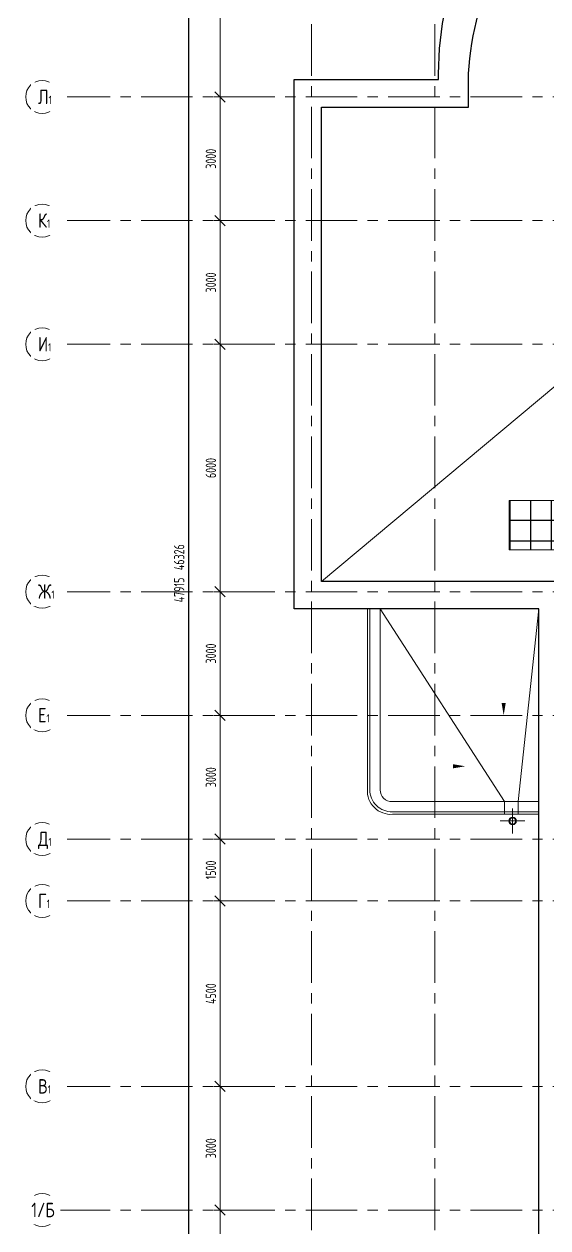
# Model space of a CAD drawing. Header units: millimetres. Extents: x -13407 to 8952771, y -2611 to 110860.
# Drawn here: x -13404 to -685, y 35963 to 65162 of the extents above; entities that cross this region are included whole.
import ezdxf

# ---------------------------------------------------------------- set-up
doc = ezdxf.new("R2010")
doc.units = ezdxf.units.MM
doc.linetypes.add('CENTER', pattern=[2, 1.25, -0.25, 0.25, -0.25])
doc.layers.get('Defpoints').update_dxf_attribs({"color": 6})
for name, color, linetype, lineweight in [('18_АР_Водостоки', 7, 'Continuous', 18), ('АР_Навесной фасад', 5, 'Continuous', 5), ('АР_Оси', 193, 'Continuous', 9), ('АР_Оси размеры', 164, 'Continuous', 9), ('АР_тонкая линия', 250, 'Continuous', 0)]:
    doc.layers.add(name, color=color, linetype=linetype, lineweight=lineweight)
doc.layers.add('АР_Кровля дорожки', color=6, linetype='Continuous')
doc.layers.add('Козырек', color=7, linetype='Continuous')
doc.styles.add('ГОСТ 2.304', font='isocpeur.ttf', dxfattribs={"width": 0.7})
doc.dimstyles.new('СПДС', dxfattribs={"dimscale": 100, "dimtxt": 2.5, "dimasz": 2.5, "dimexe": 1.5, "dimexo": 0, "dimgap": 1, "dimtad": 1, "dimdec": 0, "dimrnd": 1, "dimtxsty": 'ГОСТ 2.304', "dimblk": 'OBLIQUE', "dimcen": 2.5, "dimdle": 1.5, "dimadec": 0, "dimazin": 2, "dimtfac": 0.75, "dimtdec": 0, "dimtmove": 1, "dimatfit": 3, "dimfxl": 1, "dimtolj": 1, "dimarcsym": 1})

# ---------------------------------------------------------------- blocks, each defined once
blk = doc.blocks.new('_Oblique')
at = {"color": 0, "linetype": 'ByBlock', "lineweight": -2}
blk.add_line((-0.5, -0.5), (0.5, 0.5), dxfattribs=at)
blk = doc.blocks.new('*D73')
at = {"layer": 'Defpoints', "color": 0, "ltscale": 100, "transparency": 16777216}
for p in [(-9469, 75395), (-9469, 29069), (-9413, 29069)]:
    blk.add_point(p, dxfattribs=at)
at = {"layer": 'АР_Оси размеры', "color": 0, "lineweight": -2, "ltscale": 100, "transparency": 16777216}
for p, q in [((-9469, 75395), (-9263, 75395)), ((-9413, 75545), (-9413, 28919)), ((-9469, 29069), (-9263, 29069))]:
    blk.add_line(p, q, dxfattribs=at)
at = {"layer": 'АР_Оси размеры', "color": 0, "lineweight": -2, "ltscale": 100, "transparency": 16777216, "xscale": 250, "yscale": 250, "zscale": 250}
for p, rotation in [((-9413, 75395), 90), ((-9413, 29069), 270)]:
    blk.add_blockref('_Oblique', p, dxfattribs=dict(at, rotation=rotation))
at = {"layer": 'АР_Оси размеры', "color": 0, "ltscale": 100, "transparency": 16777216, "insert": (-9638, 52232), "char_height": 250, "attachment_point": 5, "rotation": 90, "style": 'ГОСТ 2.304'}
blk.add_mtext('\\A1;46326', dxfattribs=at)
blk = doc.blocks.new('*D16')
at = {"layer": 'Defpoints', "color": 0, "lineweight": 30, "ltscale": 100, "transparency": 16777216}
for p in [(-2088, -41065), (-1746, -41065), (-1746, -44065)]:
    blk.add_point(p, dxfattribs=at)
at = {"layer": 'АР_Оси размеры', "color": 0, "lineweight": -2, "ltscale": 100, "transparency": 16777216}
for p, q in [((-1746, -41065), (-2238, -41065)), ((-2088, -44215), (-2088, -40915)), ((-1746, -44065), (-2238, -44065))]:
    blk.add_line(p, q, dxfattribs=at)
at = {"layer": 'АР_Оси размеры', "color": 0, "lineweight": -2, "ltscale": 100, "transparency": 16777216, "xscale": 250, "yscale": 250, "zscale": 250}
for p, rotation in [((-2088, -41065), 90), ((-2088, -44065), 270)]:
    blk.add_blockref('_Oblique', p, dxfattribs=dict(at, rotation=rotation))
at = {"layer": 'АР_Оси размеры', "color": 0, "ltscale": 100, "transparency": 16777216, "insert": (-2313, -42565), "char_height": 250, "attachment_point": 5, "rotation": 90, "style": 'ГОСТ 2.304'}
blk.add_mtext('\\A1;3000', dxfattribs=at)
blk = doc.blocks.new('*D17')
at = {"layer": 'Defpoints', "color": 0, "lineweight": 30, "ltscale": 100, "transparency": 16777216}
for p in [(-2088, -38065), (-1579, -38065), (-1746, -41065)]:
    blk.add_point(p, dxfattribs=at)
at = {"layer": 'АР_Оси размеры', "color": 0, "lineweight": -2, "ltscale": 100, "transparency": 16777216}
for p, q in [((-2088, -41215), (-2088, -37915)), ((-1579, -38065), (-2238, -38065)), ((-1746, -41065), (-2238, -41065))]:
    blk.add_line(p, q, dxfattribs=at)
at = {"layer": 'АР_Оси размеры', "color": 0, "lineweight": -2, "ltscale": 100, "transparency": 16777216, "xscale": 250, "yscale": 250, "zscale": 250}
for p, rotation in [((-2088, -38065), 90), ((-2088, -41065), 270)]:
    blk.add_blockref('_Oblique', p, dxfattribs=dict(at, rotation=rotation))
at = {"layer": 'АР_Оси размеры', "color": 0, "ltscale": 100, "transparency": 16777216, "insert": (-2313, -39565), "char_height": 250, "attachment_point": 5, "rotation": 90, "style": 'ГОСТ 2.304'}
blk.add_mtext('\\A1;3000', dxfattribs=at)
blk = doc.blocks.new('*D18')
at = {"layer": 'Defpoints', "color": 0, "lineweight": 30, "ltscale": 100, "transparency": 16777216}
for p in [(-2088, -33565), (-1525, -33565), (-1579, -38065)]:
    blk.add_point(p, dxfattribs=at)
at = {"layer": 'АР_Оси размеры', "color": 0, "lineweight": -2, "ltscale": 100, "transparency": 16777216}
for p, q in [((-1525, -33565), (-2238, -33565)), ((-2088, -38215), (-2088, -33415)), ((-1579, -38065), (-2238, -38065))]:
    blk.add_line(p, q, dxfattribs=at)
at = {"layer": 'АР_Оси размеры', "color": 0, "lineweight": -2, "ltscale": 100, "transparency": 16777216, "xscale": 250, "yscale": 250, "zscale": 250}
for p, rotation in [((-2088, -33565), 90), ((-2088, -38065), 270)]:
    blk.add_blockref('_Oblique', p, dxfattribs=dict(at, rotation=rotation))
at = {"layer": 'АР_Оси размеры', "color": 0, "ltscale": 100, "transparency": 16777216, "insert": (-2313, -35815), "char_height": 250, "attachment_point": 5, "rotation": 90, "style": 'ГОСТ 2.304'}
blk.add_mtext('\\A1;4500', dxfattribs=at)
blk = doc.blocks.new('*D19')
at = {"layer": 'Defpoints', "color": 0, "lineweight": 30, "ltscale": 100, "transparency": 16777216}
for p in [(-2088, -32065), (-1525, -32065), (-1525, -33565)]:
    blk.add_point(p, dxfattribs=at)
at = {"layer": 'АР_Оси размеры', "color": 0, "lineweight": -2, "ltscale": 100, "transparency": 16777216}
for p, q in [((-1525, -32065), (-2238, -32065)), ((-2088, -33715), (-2088, -31915)), ((-1525, -33565), (-2238, -33565))]:
    blk.add_line(p, q, dxfattribs=at)
at = {"layer": 'АР_Оси размеры', "color": 0, "lineweight": -2, "ltscale": 100, "transparency": 16777216, "xscale": 250, "yscale": 250, "zscale": 250}
for p, rotation in [((-2088, -32065), 90), ((-2088, -33565), 270)]:
    blk.add_blockref('_Oblique', p, dxfattribs=dict(at, rotation=rotation))
at = {"layer": 'АР_Оси размеры', "color": 0, "ltscale": 100, "transparency": 16777216, "insert": (-2313, -32815), "char_height": 250, "attachment_point": 5, "rotation": 90, "style": 'ГОСТ 2.304'}
blk.add_mtext('\\A1;1500', dxfattribs=at)
blk = doc.blocks.new('*D20')
at = {"layer": 'Defpoints', "color": 0, "lineweight": 30, "ltscale": 100, "transparency": 16777216}
for p in [(-2088, -29065), (-1664, -29065), (-1525, -32065)]:
    blk.add_point(p, dxfattribs=at)
at = {"layer": 'АР_Оси размеры', "color": 0, "lineweight": -2, "ltscale": 100, "transparency": 16777216}
for p, q in [((-1664, -29065), (-2238, -29065)), ((-2088, -32215), (-2088, -28915)), ((-1525, -32065), (-2238, -32065))]:
    blk.add_line(p, q, dxfattribs=at)
at = {"layer": 'АР_Оси размеры', "color": 0, "lineweight": -2, "ltscale": 100, "transparency": 16777216, "xscale": 250, "yscale": 250, "zscale": 250}
for p, rotation in [((-2088, -29065), 90), ((-2088, -32065), 270)]:
    blk.add_blockref('_Oblique', p, dxfattribs=dict(at, rotation=rotation))
at = {"layer": 'АР_Оси размеры', "color": 0, "ltscale": 100, "transparency": 16777216, "insert": (-2313, -30565), "char_height": 250, "attachment_point": 5, "rotation": 90, "style": 'ГОСТ 2.304'}
blk.add_mtext('\\A1;3000', dxfattribs=at)
blk = doc.blocks.new('*D21')
at = {"layer": 'Defpoints', "color": 0, "lineweight": 30, "ltscale": 100, "transparency": 16777216}
for p in [(-2088, -26065), (-1664, -26065), (-1525, -29065)]:
    blk.add_point(p, dxfattribs=at)
at = {"layer": 'АР_Оси размеры', "color": 0, "lineweight": -2, "ltscale": 100, "transparency": 16777216}
for p, q in [((-2088, -29215), (-2088, -25915)), ((-1664, -26065), (-2238, -26065)), ((-1525, -29065), (-2238, -29065))]:
    blk.add_line(p, q, dxfattribs=at)
at = {"layer": 'АР_Оси размеры', "color": 0, "lineweight": -2, "ltscale": 100, "transparency": 16777216, "xscale": 250, "yscale": 250, "zscale": 250}
for p, rotation in [((-2088, -26065), 90), ((-2088, -29065), 270)]:
    blk.add_blockref('_Oblique', p, dxfattribs=dict(at, rotation=rotation))
at = {"layer": 'АР_Оси размеры', "color": 0, "ltscale": 100, "transparency": 16777216, "insert": (-2313, -27565), "char_height": 250, "attachment_point": 5, "rotation": 90, "style": 'ГОСТ 2.304'}
blk.add_mtext('\\A1;3000', dxfattribs=at)
blk = doc.blocks.new('*D22')
at = {"layer": 'Defpoints', "color": 0, "lineweight": 30, "ltscale": 100, "transparency": 16777216}
for p in [(-2088, -20065), (-1433, -20065), (-1664, -26065)]:
    blk.add_point(p, dxfattribs=at)
at = {"layer": 'АР_Оси размеры', "color": 0, "lineweight": -2, "ltscale": 100, "transparency": 16777216}
for p, q in [((-1433, -20065), (-2238, -20065)), ((-2088, -26215), (-2088, -19915)), ((-1664, -26065), (-2238, -26065))]:
    blk.add_line(p, q, dxfattribs=at)
at = {"layer": 'АР_Оси размеры', "color": 0, "lineweight": -2, "ltscale": 100, "transparency": 16777216, "xscale": 250, "yscale": 250, "zscale": 250}
for p, rotation in [((-2088, -20065), 90), ((-2088, -26065), 270)]:
    blk.add_blockref('_Oblique', p, dxfattribs=dict(at, rotation=rotation))
at = {"layer": 'АР_Оси размеры', "color": 0, "ltscale": 100, "transparency": 16777216, "insert": (-2313, -23065), "char_height": 250, "attachment_point": 5, "rotation": 90, "style": 'ГОСТ 2.304'}
blk.add_mtext('\\A1;6000', dxfattribs=at)
blk = doc.blocks.new('*D23')
at = {"layer": 'Defpoints', "color": 0, "lineweight": 30, "ltscale": 100, "transparency": 16777216}
for p in [(-2088, -17065), (-1576, -17065), (-1433, -20065)]:
    blk.add_point(p, dxfattribs=at)
at = {"layer": 'АР_Оси размеры', "color": 0, "lineweight": -2, "ltscale": 100, "transparency": 16777216}
for p, q in [((-2088, -20215), (-2088, -16915)), ((-1576, -17065), (-2238, -17065)), ((-1433, -20065), (-2238, -20065))]:
    blk.add_line(p, q, dxfattribs=at)
at = {"layer": 'АР_Оси размеры', "color": 0, "lineweight": -2, "ltscale": 100, "transparency": 16777216, "xscale": 250, "yscale": 250, "zscale": 250}
for p, rotation in [((-2088, -17065), 90), ((-2088, -20065), 270)]:
    blk.add_blockref('_Oblique', p, dxfattribs=dict(at, rotation=rotation))
at = {"layer": 'АР_Оси размеры', "color": 0, "ltscale": 100, "transparency": 16777216, "insert": (-2313, -18565), "char_height": 250, "attachment_point": 5, "rotation": 90, "style": 'ГОСТ 2.304'}
blk.add_mtext('\\A1;3000', dxfattribs=at)
blk = doc.blocks.new('*D24')
at = {"layer": 'Defpoints', "color": 0, "lineweight": 30, "ltscale": 100, "transparency": 16777216}
for p in [(-2088, -14065), (-1576, -14065), (-1433, -17065)]:
    blk.add_point(p, dxfattribs=at)
at = {"layer": 'АР_Оси размеры', "color": 0, "lineweight": -2, "ltscale": 100, "transparency": 16777216}
for p, q in [((-2088, -17215), (-2088, -13915)), ((-1576, -14065), (-2238, -14065)), ((-1433, -17065), (-2238, -17065))]:
    blk.add_line(p, q, dxfattribs=at)
at = {"layer": 'АР_Оси размеры', "color": 0, "lineweight": -2, "ltscale": 100, "transparency": 16777216, "xscale": 250, "yscale": 250, "zscale": 250}
for p, rotation in [((-2088, -14065), 90), ((-2088, -17065), 270)]:
    blk.add_blockref('_Oblique', p, dxfattribs=dict(at, rotation=rotation))
at = {"layer": 'АР_Оси размеры', "color": 0, "ltscale": 100, "transparency": 16777216, "insert": (-2313, -15565), "char_height": 250, "attachment_point": 5, "rotation": 90, "style": 'ГОСТ 2.304'}
blk.add_mtext('\\A1;3000', dxfattribs=at)
blk = doc.blocks.new('*D25')
at = {"layer": 'Defpoints', "color": 0, "lineweight": 30, "ltscale": 100, "transparency": 16777216}
for p in [(-2088, -8065), (-1428, -8065), (-1576, -14065)]:
    blk.add_point(p, dxfattribs=at)
at = {"layer": 'АР_Оси размеры', "color": 0, "lineweight": -2, "ltscale": 100, "transparency": 16777216}
for p, q in [((-1428, -8065), (-2238, -8065)), ((-2088, -14215), (-2088, -7915)), ((-1576, -14065), (-2238, -14065))]:
    blk.add_line(p, q, dxfattribs=at)
at = {"layer": 'АР_Оси размеры', "color": 0, "lineweight": -2, "ltscale": 100, "transparency": 16777216, "xscale": 250, "yscale": 250, "zscale": 250}
for p, rotation in [((-2088, -8065), 90), ((-2088, -14065), 270)]:
    blk.add_blockref('_Oblique', p, dxfattribs=dict(at, rotation=rotation))
at = {"layer": 'АР_Оси размеры', "color": 0, "ltscale": 100, "transparency": 16777216, "insert": (-2313, -11065), "char_height": 250, "attachment_point": 5, "rotation": 90, "style": 'ГОСТ 2.304'}
blk.add_mtext('\\A1;6000', dxfattribs=at)
blk = doc.blocks.new('*D28')
at = {"layer": 'Defpoints', "color": 0, "lineweight": 30, "ltscale": 100, "transparency": 16777216}
for p in [(-2914, -2065), (-2914, -49980), (-2858, -49980)]:
    blk.add_point(p, dxfattribs=at)
at = {"layer": 'АР_Оси размеры', "color": 0, "lineweight": -2, "ltscale": 100, "transparency": 16777216}
for p, q in [((-2858, -1915), (-2858, -50130)), ((-2914, -2065), (-2708, -2065)), ((-2914, -49980), (-2708, -49980))]:
    blk.add_line(p, q, dxfattribs=at)
at = {"layer": 'АР_Оси размеры', "color": 0, "lineweight": -2, "ltscale": 100, "transparency": 16777216, "xscale": 250, "yscale": 250, "zscale": 250}
for p, rotation in [((-2858, -2065), 90), ((-2858, -49980), 270)]:
    blk.add_blockref('_Oblique', p, dxfattribs=dict(at, rotation=rotation))
at = {"layer": 'АР_Оси размеры', "color": 0, "ltscale": 100, "transparency": 16777216, "insert": (-3083, -26023), "char_height": 250, "attachment_point": 5, "rotation": 90, "style": 'ГОСТ 2.304'}
blk.add_mtext('\\A1;47915', dxfattribs=at)
blk = doc.blocks.new('A$Cbcf6c787')
at = {"layer": '18_АР_Водостоки'}
for p, q in [((-162, 0), (162, 0)), ((0, 162), (0, -162))]:
    blk.add_line(p, q, dxfattribs=at)
for radius in [88.3, 75]:
    blk.add_circle((0, 0), radius, dxfattribs=at)
blk = doc.blocks.new('A$C2a493afe')
at = {"layer": 'АР_Оси размеры', "ltscale": 100}
for base, p1, p2, picture, middle in [((-2858.2, -49980.1), (-2914.1, -2065.1), (-2914.1, -49980.1), '*D28', (-3083.2, -26022.6)), ((-2087.7, -8065.1), (-1576.4, -14065.1), (-1428.2, -8065.1), '*D25', (-2312.7, -11065.1)), ((-2087.7, -14065.1), (-1433.4, -17065.1), (-1576.4, -14065.1), '*D24', (-2312.7, -15565.1)), ((-2087.7, -17065.1), (-1433.4, -20065.1), (-1576.4, -17065.1), '*D23', (-2312.7, -18565.1)), ((-2087.7, -20065.1), (-1664.2, -26065.1), (-1433.4, -20065.1), '*D22', (-2312.7, -23065.1)), ((-2087.7, -26065.1), (-1524.7, -29065.1), (-1664.2, -26065.1), '*D21', (-2312.7, -27565.1)), ((-2087.7, -29065.1), (-1524.7, -32065.1), (-1664.2, -29065.1), '*D20', (-2312.7, -30565.1)), ((-2087.7, -32065.1), (-1524.7, -33565.1), (-1524.7, -32065.1), '*D19', (-2312.7, -32815.1)), ((-2087.7, -33565.1), (-1578.8, -38065.1), (-1524.7, -33565.1), '*D18', (-2312.7, -35815.1)), ((-2087.7, -38065.1), (-1745.7, -41065.1), (-1578.8, -38065.1), '*D17', (-2312.7, -39565.1)), ((-2087.7, -41065.1), (-1745.7, -44065.1), (-1745.7, -41065.1), '*D16', (-2312.7, -42565.1))]:
    dim = blk.add_linear_dim(base=base, p1=p1, p2=p2, angle=90, dimstyle='СПДС', dxfattribs=at)
    dim.commit()
    dim.dimension.update_dxf_attribs({"geometry": picture, "text_midpoint": middle})

msp = doc.modelspace()

# ---------------------------------------------------------------- hatches: boundary and pattern name
at = {"layer": 'АР_Кровля дорожки', "ltscale": 120, "true_color": 0x636466}
h = msp.add_hatch(dxfattribs=at)
h.set_pattern_fill('ANSI37', color=251, scale=4000, angle=45, double=1)
h.set_pattern_definition([(90, (480899.1, 87126.5), (-500, 0), []), (180, (480899.1, 87126.5), (-3e-14, -500), [])])
h.paths.add_polyline_path([(-1630.22, 52407.87), (-1629.9, 53605.55), (9203.86, 53605.55), (9203.55, 52407.87)])

# ---------------------------------------------------------------- linework, layer by layer
at = {"linetype": 'Continuous'}
for points in [[(-1759.96, 49024, 0, 0, 0), (-1759.96, 48395, 0, 100, 0), (-1759.96, 48695, 100, 100, 0)], [(-3320.44, 47160.07, 0, 0, 0), (-2691.44, 47160.07, 0, 100, 0), (-2991.44, 47160.07, 100, 100, 0)]]:
    msp.add_lwpolyline(points, format="xyseb", dxfattribs=at)
at = {"layer": 'АР_Навесной фасад', "color": 18, "lineweight": 30, "ltscale": 100, "true_color": 0x000000}
for points in [[(-910.18, 26680), (-910.18, 50975), (-6850.06, 50975), (-6850.06, 63815), (-3340.28, 63815), (-3340.28, 63955, -0.2153269), (-741.4, 69709.94, -0.15039384), (5009.94, 72305.22), (5149.94, 72305.22), (5149.94, 75815)], [(20571.19, 41789.89), (20569.94, 36860), (16639.82, 36860), (16639.82, 36730), (11249.81, 36729.99), (11249.82, 28280), (7004.38, 28280), (6467.91, 28280), (5449.94, 28280), (5449.94, 27480), (-110.18, 27480), (-110.18, 51645), (-6180.06, 51645), (-6180.06, 63145), (-2612.82, 63145), (-2613.02, 63960.02, -0.18105595), (-230.06, 69194.99, -0.18118062), (5009.29, 71578.32), (5819.94, 71578.32), (5819.94, 75145), (14319.94, 75145), (14319.94, 72145), (23149.94, 72145)]]:
    msp.add_lwpolyline(points, format="xyb", dxfattribs=at)
at = {"layer": 'АР_Оси', "linetype": 'CENTER', "ltscale": 1000}
for p, q in [((-6428.81, 79157.47), (-6428.81, 24538.44)), ((-3428.81, 79157.47), (-3428.81, 24538.44)), ((-12563.76, 63395), (70614.65, 63395)), ((-12563.76, 60395), (70614.65, 60395)), ((-12563.76, 57395), (70614.65, 57395)), ((-12563.76, 51395), (70614.65, 51395)), ((-12563.76, 48395), (70614.65, 48395)), ((-12563.76, 45395), (70614.65, 45395)), ((-12563.76, 43895), (70614.65, 43895)), ((-12563.76, 39395), (70614.65, 39395)), ((-12563.76, 36395), (70614.65, 36395))]:
    msp.add_line(p, q, dxfattribs=at)
at = {"layer": 'АР_Оси', "ltscale": 0.5}
for centre in [(-12963.76, 63395), (-12963.76, 60395), (-12963.76, 57395), (-12963.76, 51395), (-12963.76, 48395), (-12963.76, 45395), (-12963.76, 43895), (-12963.76, 39395), (-12963.76, 36395)]:
    msp.add_circle(centre, 400, dxfattribs=at)
at = {"layer": 'АР_тонкая линия', "ltscale": 100}
msp.add_line((-6180.06, 51645), (7563.55, 63136.91), dxfattribs=at)
at = {"layer": 'АР_тонкая линия', "ltscale": 500}
for p, q in [((-4757.91, 50975), (-1740.3, 46306.49)), ((-1408.19, 46306.49), (-910.18, 50975))]:
    msp.add_line(p, q, dxfattribs=at)
at = {"layer": 'АР_тонкая линия', "color": 18, "ltscale": 100, "true_color": 0x000000}
for points in [[(9203.7, 52407.87), (-1630.06, 52407.87), (-1630.06, 53605.55), (9203.7, 53605.55), (9203.7, 53505.55)], [(-5007.91, 46577.74), (-5007.91, 50975)], [(-4757.91, 46577.74), (-4757.91, 50975)]]:
    msp.add_lwpolyline(points, dxfattribs=at)
for points in [[(-4472.2, 50975), (-910.18, 50975), (-910.17, 45994.73), (-4458.76, 45994.73, -0.44883284), (-5069.66, 46594.73), (-5069.66, 50975)], [(-4472.2, 50975), (-910.19, 50975), (-910.18, 46056.49), (-4460.9, 46056.49, -0.42905456), (-5007.91, 46593.17), (-5007.91, 50975)], [(-910.18, 46306.49), (-910.18, 46306.49), (-910.18, 46306.49), (-4465.93, 46306.49, -0.43469641), (-4757.91, 46590.9), (-4757.91, 50975)]]:
    msp.add_lwpolyline(points, format="xyb", dxfattribs=at)
at = {"layer": 'АР_тонкая линия', "color": 18, "ltscale": 500, "true_color": 0x000000}
msp.add_lwpolyline([(-1740.3, 46306.49), (-1408.19, 46306.49), (-1408.19, 45995.08), (-1740.3, 45995.08)], close=True, dxfattribs=at)
at = {"layer": 'Козырек', "lineweight": 0}
for points in [[(-1545.05, 45532.26), (-1545.05, 46134.77)], [(-1846.31, 45833.51), (-1243.8, 45833.51)]]:
    msp.add_lwpolyline(points, dxfattribs=at)
msp.add_circle((-1544.72, 45835.41), 92.04, dxfattribs=at)

# ---------------------------------------------------------------- block references
at = {"layer": 'АР_тонкая линия', "ltscale": 100}
for name, p in [('A$C2a493afe', (-6555.06, 77460.1)), ('A$Cbcf6c787', (-1545.05, 45833.51))]:
    msp.add_blockref(name, p, dxfattribs=at)

# ---------------------------------------------------------------- dimensions: what is measured, and where the dimension line sits
at = {"layer": 'АР_Оси размеры', "ltscale": 100}
dim = msp.add_linear_dim(base=(-9413.31, 29069.44), p1=(-9469.12, 75395), p2=(-9469.12, 29069.44), angle=90, dimstyle='СПДС', dxfattribs=at)
dim.commit()
dim.dimension.update_dxf_attribs({"geometry": '*D73', "text_midpoint": (-9638.31, 52232.22)})

# ---------------------------------------------------------------- next in the draw order: texts
at = {"layer": 'АР_Оси', "char_height": 350, "width": 528.8202, "attachment_point": 1, "line_spacing_factor": 1.149209, "style": 'ГОСТ 2.304', "bg_fill": 2}
for s, insert in [('{\\W0.8;Л\\H0.57143x;1}', (-13063.58, 63572.78)), ('{\\W0.8;К\\H0.57143x;1}', (-13063.58, 60572.78)), ('{\\W0.8;И\\H0.57143x;1}', (-13063.58, 57572.78)), ('{\\W0.8;Ж\\H0.57143x;1}', (-13063.58, 51572.78)), ('{\\W0.8;Е\\H0.57143x;1}', (-13063.58, 48572.78)), ('{\\W0.8;Д\\H0.57143x;1}', (-13063.58, 45572.78)), ('{\\W0.8;Г\\H0.57143x;1}', (-13063.58, 44072.78)), ('{\\W0.8;В\\H0.57143x;1}', (-13063.58, 39572.78)), ('{\\W0.8;1/Б}', (-13228.53, 36572.78))]:
    msp.add_mtext(s, dxfattribs=dict(at, insert=insert))

doc.saveas('drawing.dxf')
